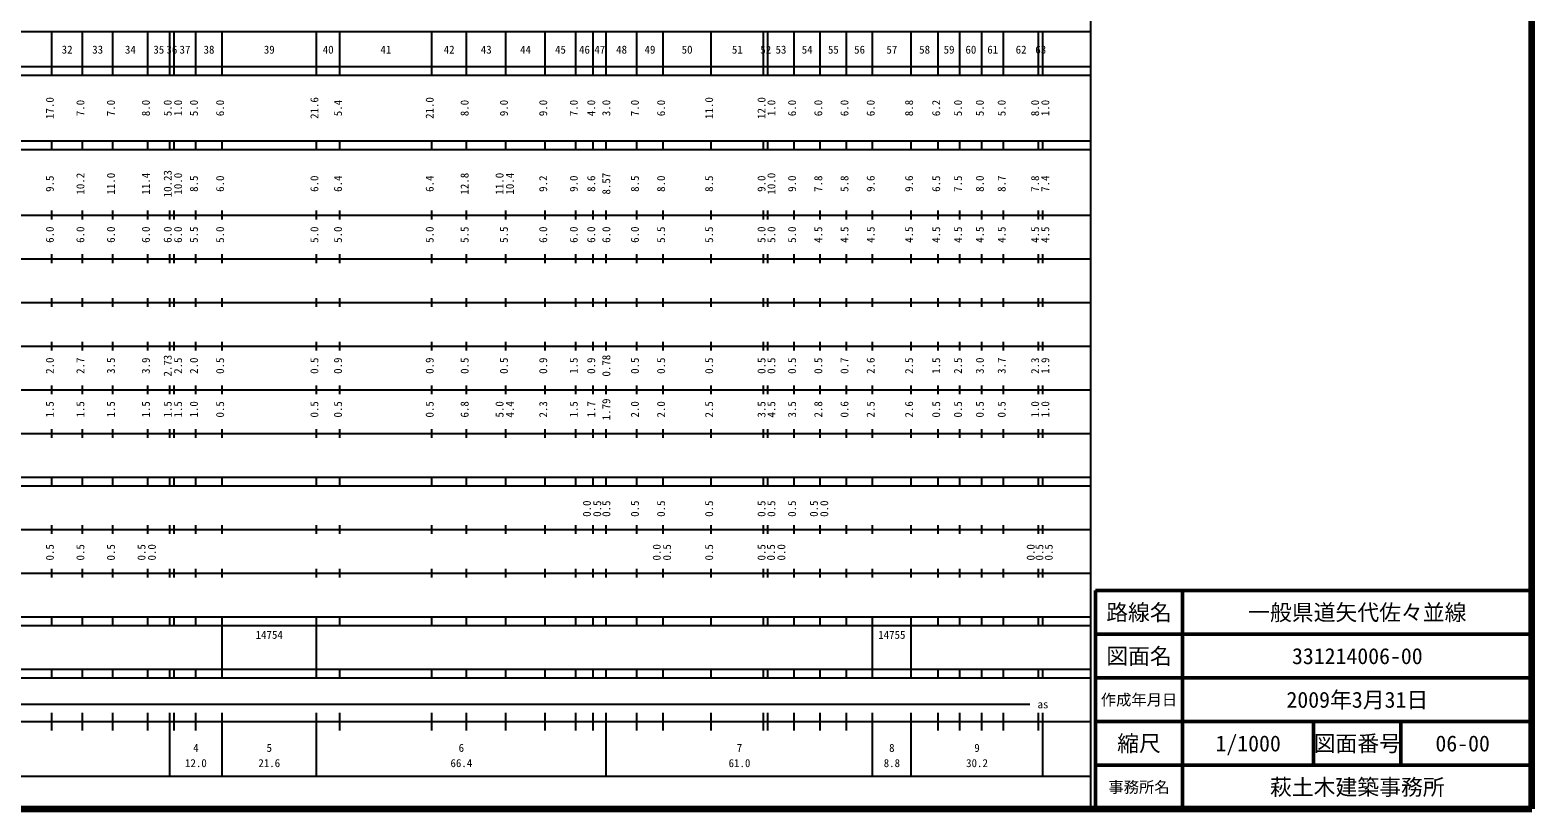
# Model space of a CAD drawing. Units: millimetres on the paper. Extents: x 40 to 680, y 20 to 380.
# Drawn here: x 336 to 680, y 20 to 198.4 of the extents above; entities that cross this region are included whole.
import ezdxf
from ezdxf.enums import TextEntityAlignment as Align

# ---------------------------------------------------------------- set-up
doc = ezdxf.new("R2010")
doc.units = ezdxf.units.MM
for name, color, linetype, lineweight in [('M-TTL', 2, 'Continuous', 140), ('M-TTL-BAND', 7, 'Continuous', 25), ('M-TTL-FRAM', 2, 'Continuous', 50), ('M-TTL-LINE', 7, 'Continuous', 50)]:
    doc.layers.add(name, color=color, linetype=linetype, lineweight=lineweight)
doc.layers.add('M-TTL-TXT', color=7, linetype='Continuous')
doc.styles.add('ＭＳ ゴシック', font='')
doc.styles.get('ＭＳ ゴシック').set_extended_font_data('MS Gothic')

msp = doc.modelspace()

# ---------------------------------------------------------------- linework, layer by layer
at = {"layer": 'M-TTL'}
for p, q in [((680, 20), (680, 380)), ((40, 20), (680, 20))]:
    msp.add_line(p, q, dxfattribs=at)
at = {"layer": 'M-TTL-BAND'}
for p, q in [((579, 20), (579, 370)), ((68, 198), (579, 198)), ((341, 188), (341, 198)), ((348, 188), (348, 198)), ((355, 188), (355, 198)), ((363, 188), (363, 198)), ((368, 188), (368, 198)), ((369, 188), (369, 198)), ((374, 188), (374, 198)), ((380, 188), (380, 198)), ((401.6, 188), (401.6, 198)), ((407, 188), (407, 198)), ((428, 188), (428, 198)), ((436, 188), (436, 198)), ((445, 188), (445, 198)), ((454, 188), (454, 198)), ((461, 188), (461, 198)), ((465, 188), (465, 198)), ((468, 188), (468, 198)), ((475, 188), (475, 198)), ((481, 188), (481, 198)), ((492, 188), (492, 198)), ((504, 188), (504, 198)), ((505, 188), (505, 198)), ((511, 188), (511, 198)), ((517, 188), (517, 198)), ((523, 188), (523, 198)), ((529, 188), (529, 198)), ((537.8, 188), (537.8, 198)), ((544, 188), (544, 198)), ((549, 188), (549, 198)), ((554, 188), (554, 198)), ((559, 188), (559, 198)), ((567, 188), (567, 198)), ((568, 188), (568, 198)), ((40, 190), (579, 190)), ((40, 188), (579, 188)), ((40, 173), (579, 173)), ((341, 171), (341, 173)), ((348, 171), (348, 173)), ((355, 171), (355, 173)), ((363, 171), (363, 173)), ((368, 171), (368, 173)), ((369, 171), (369, 173)), ((374, 171), (374, 173)), ((380, 171), (380, 173)), ((401.6, 171), (401.6, 173)), ((407, 171), (407, 173)), ((428, 171), (428, 173)), ((436, 171), (436, 173)), ((445, 171), (445, 173)), ((454, 171), (454, 173)), ((461, 171), (461, 173)), ((465, 171), (465, 173)), ((468, 171), (468, 173)), ((475, 171), (475, 173)), ((481, 171), (481, 173)), ((492, 171), (492, 173)), ((504, 171), (504, 173)), ((505, 171), (505, 173)), ((511, 171), (511, 173)), ((517, 171), (517, 173)), ((523, 171), (523, 173)), ((529, 171), (529, 173)), ((537.8, 171), (537.8, 173)), ((544, 171), (544, 173)), ((549, 171), (549, 173)), ((554, 171), (554, 173)), ((559, 171), (559, 173)), ((567, 171), (567, 173)), ((568, 171), (568, 173)), ((40, 171), (579, 171)), ((40, 156), (579, 156)), ((341, 155), (341, 157)), ((348, 155), (348, 157)), ((355, 155), (355, 157)), ((363, 155), (363, 157)), ((368, 155), (368, 157)), ((369, 155), (369, 157)), ((374, 155), (374, 157)), ((380, 155), (380, 157)), ((401.6, 155), (401.6, 157)), ((407, 155), (407, 157)), ((428, 155), (428, 157)), ((436, 155), (436, 157)), ((445, 155), (445, 157)), ((454, 155), (454, 157)), ((461, 155), (461, 157)), ((465, 155), (465, 157)), ((468, 155), (468, 157)), ((475, 155), (475, 157)), ((481, 155), (481, 157)), ((492, 155), (492, 157)), ((504, 155), (504, 157)), ((505, 155), (505, 157)), ((511, 155), (511, 157)), ((517, 155), (517, 157)), ((523, 155), (523, 157)), ((529, 155), (529, 157)), ((537.8, 155), (537.8, 157)), ((544, 155), (544, 157)), ((549, 155), (549, 157)), ((554, 155), (554, 157)), ((559, 155), (559, 157)), ((567, 155), (567, 157)), ((568, 155), (568, 157)), ((46, 146), (579, 146)), ((341, 145), (341, 147)), ((348, 145), (348, 147)), ((355, 145), (355, 147)), ((363, 145), (363, 147)), ((368, 145), (368, 147)), ((369, 145), (369, 147)), ((374, 145), (374, 147)), ((380, 145), (380, 147)), ((401.6, 145), (401.6, 147)), ((407, 145), (407, 147)), ((428, 145), (428, 147)), ((436, 145), (436, 147)), ((445, 145), (445, 147)), ((454, 145), (454, 147)), ((461, 145), (461, 147)), ((465, 145), (465, 147)), ((468, 145), (468, 147)), ((475, 145), (475, 147)), ((481, 145), (481, 147)), ((492, 145), (492, 147)), ((504, 145), (504, 147)), ((505, 145), (505, 147)), ((511, 145), (511, 147)), ((517, 145), (517, 147)), ((523, 145), (523, 147)), ((529, 145), (529, 147)), ((537.8, 145), (537.8, 147)), ((544, 145), (544, 147)), ((549, 145), (549, 147)), ((554, 145), (554, 147)), ((559, 145), (559, 147)), ((567, 145), (567, 147)), ((568, 145), (568, 147)), ((52, 136), (579, 136)), ((341, 135), (341, 137)), ((348, 135), (348, 137)), ((355, 135), (355, 137)), ((363, 135), (363, 137)), ((368, 135), (368, 137)), ((369, 135), (369, 137)), ((374, 135), (374, 137)), ((380, 135), (380, 137)), ((401.6, 135), (401.6, 137)), ((407, 135), (407, 137)), ((428, 135), (428, 137)), ((436, 135), (436, 137)), ((445, 135), (445, 137)), ((454, 135), (454, 137)), ((461, 135), (461, 137)), ((465, 135), (465, 137)), ((468, 135), (468, 137)), ((475, 135), (475, 137)), ((481, 135), (481, 137)), ((492, 135), (492, 137)), ((504, 135), (504, 137)), ((505, 135), (505, 137)), ((511, 135), (511, 137)), ((517, 135), (517, 137)), ((523, 135), (523, 137)), ((529, 135), (529, 137)), ((537.8, 135), (537.8, 137)), ((544, 135), (544, 137)), ((549, 135), (549, 137)), ((554, 135), (554, 137)), ((559, 135), (559, 137)), ((567, 135), (567, 137)), ((568, 135), (568, 137)), ((46, 126), (579, 126)), ((341, 125), (341, 127)), ((348, 125), (348, 127)), ((355, 125), (355, 127)), ((363, 125), (363, 127)), ((368, 125), (368, 127)), ((369, 125), (369, 127)), ((374, 125), (374, 127)), ((380, 125), (380, 127)), ((401.6, 125), (401.6, 127)), ((407, 125), (407, 127)), ((428, 125), (428, 127)), ((436, 125), (436, 127)), ((445, 125), (445, 127)), ((454, 125), (454, 127)), ((461, 125), (461, 127)), ((465, 125), (465, 127)), ((468, 125), (468, 127)), ((475, 125), (475, 127)), ((481, 125), (481, 127)), ((492, 125), (492, 127)), ((504, 125), (504, 127)), ((505, 125), (505, 127)), ((511, 125), (511, 127)), ((517, 125), (517, 127)), ((523, 125), (523, 127)), ((529, 125), (529, 127)), ((537.8, 125), (537.8, 127)), ((544, 125), (544, 127)), ((549, 125), (549, 127)), ((554, 125), (554, 127)), ((559, 125), (559, 127)), ((567, 125), (567, 127)), ((568, 125), (568, 127)), ((341, 115), (341, 117)), ((348, 115), (348, 117)), ((355, 115), (355, 117)), ((363, 115), (363, 117)), ((368, 115), (368, 117)), ((369, 115), (369, 117)), ((374, 115), (374, 117)), ((380, 115), (380, 117)), ((401.6, 115), (401.6, 117)), ((407, 115), (407, 117)), ((428, 115), (428, 117)), ((436, 115), (436, 117)), ((445, 115), (445, 117)), ((454, 115), (454, 117)), ((461, 115), (461, 117)), ((465, 115), (465, 117)), ((468, 115), (468, 117)), ((475, 115), (475, 117)), ((481, 115), (481, 117)), ((492, 115), (492, 117)), ((504, 115), (504, 117)), ((505, 115), (505, 117)), ((511, 115), (511, 117)), ((517, 115), (517, 117)), ((523, 115), (523, 117)), ((529, 115), (529, 117)), ((537.8, 115), (537.8, 117)), ((544, 115), (544, 117)), ((549, 115), (549, 117)), ((554, 115), (554, 117)), ((559, 115), (559, 117)), ((567, 115), (567, 117)), ((568, 115), (568, 117)), ((52, 116), (579, 116)), ((341, 105), (341, 107)), ((348, 105), (348, 107)), ((355, 105), (355, 107)), ((363, 105), (363, 107)), ((368, 105), (368, 107)), ((369, 105), (369, 107)), ((374, 105), (374, 107)), ((380, 105), (380, 107)), ((401.6, 105), (401.6, 107)), ((407, 105), (407, 107)), ((428, 105), (428, 107)), ((436, 105), (436, 107)), ((445, 105), (445, 107)), ((454, 105), (454, 107)), ((461, 105), (461, 107)), ((465, 105), (465, 107)), ((468, 105), (468, 107)), ((475, 105), (475, 107)), ((481, 105), (481, 107)), ((492, 105), (492, 107)), ((504, 105), (504, 107)), ((505, 105), (505, 107)), ((511, 105), (511, 107)), ((517, 105), (517, 107)), ((523, 105), (523, 107)), ((529, 105), (529, 107)), ((537.8, 105), (537.8, 107)), ((544, 105), (544, 107)), ((549, 105), (549, 107)), ((554, 105), (554, 107)), ((559, 105), (559, 107)), ((567, 105), (567, 107)), ((568, 105), (568, 107)), ((46, 106), (579, 106)), ((40, 96), (579, 96)), ((40, 94), (579, 94)), ((341, 94), (341, 96)), ((348, 94), (348, 96)), ((355, 94), (355, 96)), ((363, 94), (363, 96)), ((368, 94), (368, 96)), ((369, 94), (369, 96)), ((374, 94), (374, 96)), ((380, 94), (380, 96)), ((401.6, 94), (401.6, 96)), ((407, 94), (407, 96)), ((428, 94), (428, 96)), ((436, 94), (436, 96)), ((445, 94), (445, 96)), ((454, 94), (454, 96)), ((461, 94), (461, 96)), ((465, 94), (465, 96)), ((468, 94), (468, 96)), ((475, 94), (475, 96)), ((481, 94), (481, 96)), ((492, 94), (492, 96)), ((504, 94), (504, 96)), ((505, 94), (505, 96)), ((511, 94), (511, 96)), ((517, 94), (517, 96)), ((523, 94), (523, 96)), ((529, 94), (529, 96)), ((537.8, 94), (537.8, 96)), ((544, 94), (544, 96)), ((549, 94), (549, 96)), ((554, 94), (554, 96)), ((559, 94), (559, 96)), ((567, 94), (567, 96)), ((568, 94), (568, 96)), ((49, 84), (579, 84)), ((341, 83), (341, 85)), ((348, 83), (348, 85)), ((355, 83), (355, 85)), ((363, 83), (363, 85)), ((368, 83), (368, 85)), ((369, 83), (369, 85)), ((374, 83), (374, 85)), ((380, 83), (380, 85)), ((401.6, 83), (401.6, 85)), ((407, 83), (407, 85)), ((428, 83), (428, 85)), ((436, 83), (436, 85)), ((445, 83), (445, 85)), ((454, 83), (454, 85)), ((461, 83), (461, 85)), ((465, 83), (465, 85)), ((468, 83), (468, 85)), ((475, 83), (475, 85)), ((481, 83), (481, 85)), ((492, 83), (492, 85)), ((504, 83), (504, 85)), ((505, 83), (505, 85)), ((511, 83), (511, 85)), ((517, 83), (517, 85)), ((523, 83), (523, 85)), ((529, 83), (529, 85)), ((537.8, 83), (537.8, 85)), ((544, 83), (544, 85)), ((549, 83), (549, 85)), ((554, 83), (554, 85)), ((559, 83), (559, 85)), ((567, 83), (567, 85)), ((568, 83), (568, 85)), ((40, 74), (579, 74)), ((341, 73), (341, 75)), ((348, 73), (348, 75)), ((355, 73), (355, 75)), ((363, 73), (363, 75)), ((368, 73), (368, 75)), ((369, 73), (369, 75)), ((374, 73), (374, 75)), ((380, 73), (380, 75)), ((401.6, 73), (401.6, 75)), ((407, 73), (407, 75)), ((428, 73), (428, 75)), ((436, 73), (436, 75)), ((445, 73), (445, 75)), ((454, 73), (454, 75)), ((461, 73), (461, 75)), ((465, 73), (465, 75)), ((468, 73), (468, 75)), ((475, 73), (475, 75)), ((481, 73), (481, 75)), ((492, 73), (492, 75)), ((504, 73), (504, 75)), ((505, 73), (505, 75)), ((511, 73), (511, 75)), ((517, 73), (517, 75)), ((523, 73), (523, 75)), ((529, 73), (529, 75)), ((537.8, 73), (537.8, 75)), ((544, 73), (544, 75)), ((549, 73), (549, 75)), ((554, 73), (554, 75)), ((559, 73), (559, 75)), ((567, 73), (567, 75)), ((568, 73), (568, 75)), ((40, 64), (579, 64)), ((40, 62), (579, 62)), ((341, 62), (341, 64)), ((348, 62), (348, 64)), ((355, 62), (355, 64)), ((363, 62), (363, 64)), ((368, 62), (368, 64)), ((369, 62), (369, 64)), ((374, 62), (374, 64)), ((380, 62), (380, 64)), ((380, 52), (380, 62)), ((401.6, 62), (401.6, 64)), ((401.6, 52), (401.6, 62)), ((407, 62), (407, 64)), ((428, 62), (428, 64)), ((436, 62), (436, 64)), ((445, 62), (445, 64)), ((454, 62), (454, 64)), ((461, 62), (461, 64)), ((465, 62), (465, 64)), ((468, 62), (468, 64)), ((475, 62), (475, 64)), ((481, 62), (481, 64)), ((492, 62), (492, 64)), ((504, 62), (504, 64)), ((505, 62), (505, 64)), ((511, 62), (511, 64)), ((517, 62), (517, 64)), ((523, 62), (523, 64)), ((529, 62), (529, 64)), ((529, 52), (529, 62)), ((537.8, 62), (537.8, 64)), ((537.8, 52), (537.8, 62)), ((544, 62), (544, 64)), ((549, 62), (549, 64)), ((554, 62), (554, 64)), ((559, 62), (559, 64)), ((567, 62), (567, 64)), ((568, 62), (568, 64)), ((40, 52), (579, 52)), ((341, 50), (341, 52)), ((348, 50), (348, 52)), ((355, 50), (355, 52)), ((363, 50), (363, 52)), ((368, 50), (368, 52)), ((369, 50), (369, 52)), ((374, 50), (374, 52)), ((380, 50), (380, 52)), ((401.6, 50), (401.6, 52)), ((407, 50), (407, 52)), ((428, 50), (428, 52)), ((436, 50), (436, 52)), ((445, 50), (445, 52)), ((454, 50), (454, 52)), ((461, 50), (461, 52)), ((465, 50), (465, 52)), ((468, 50), (468, 52)), ((475, 50), (475, 52)), ((481, 50), (481, 52)), ((492, 50), (492, 52)), ((504, 50), (504, 52)), ((505, 50), (505, 52)), ((511, 50), (511, 52)), ((517, 50), (517, 52)), ((523, 50), (523, 52)), ((529, 50), (529, 52)), ((537.8, 50), (537.8, 52)), ((544, 50), (544, 52)), ((549, 50), (549, 52)), ((554, 50), (554, 52)), ((559, 50), (559, 52)), ((567, 50), (567, 52)), ((568, 50), (568, 52)), ((40, 50), (579, 50)), ((71, 44), (565, 44)), ((341, 38), (341, 42)), ((348, 38), (348, 42)), ((355, 38), (355, 42)), ((363, 38), (363, 42)), ((368, 27.5), (368, 42)), ((369, 38), (369, 42)), ((374, 38), (374, 42)), ((380, 27.5), (380, 42)), ((401.6, 27.5), (401.6, 42)), ((407, 38), (407, 42)), ((428, 38), (428, 42)), ((436, 38), (436, 42)), ((445, 38), (445, 42)), ((454, 38), (454, 42)), ((461, 38), (461, 42)), ((465, 38), (465, 42)), ((468, 27.5), (468, 42)), ((475, 38), (475, 42)), ((481, 38), (481, 42)), ((492, 38), (492, 42)), ((504, 38), (504, 42)), ((505, 38), (505, 42)), ((511, 38), (511, 42)), ((517, 38), (517, 42)), ((523, 38), (523, 42)), ((529, 27.5), (529, 42)), ((537.8, 27.5), (537.8, 42)), ((544, 38), (544, 42)), ((549, 38), (549, 42)), ((554, 38), (554, 42)), ((559, 38), (559, 42)), ((567, 38), (567, 42)), ((568, 27.5), (568, 42)), ((40, 40), (579, 40)), ((68, 27.5), (579, 27.5))]:
    msp.add_line(p, q, dxfattribs=at)
at = {"layer": 'M-TTL-FRAM'}
for p, q in [((680, 70), (580, 70)), ((580, 70), (580, 20))]:
    msp.add_line(p, q, dxfattribs=at)
at = {"layer": 'M-TTL-LINE'}
for p, q in [((600, 70), (600, 20)), ((680, 60), (580, 60)), ((680, 50), (580, 50)), ((680, 40), (580, 40)), ((630, 40), (630, 30)), ((650, 40), (650, 30)), ((680, 30), (580, 30))]:
    msp.add_line(p, q, dxfattribs=at)

# ---------------------------------------------------------------- texts
at = {"layer": 'M-TTL-BAND', "style": 'ＭＳ ゴシック'}
for s, p in [('32', (344.5, 192.405)), ('33', (351.5, 192.405)), ('34', (359, 192.405)), ('35', (365.5, 192.405)), ('36', (368.5, 192.405)), ('37', (371.5, 192.405)), ('38', (377, 192.405)), ('39', (390.8, 192.405)), ('40', (404.3, 192.405)), ('41', (417.5, 192.405)), ('42', (432, 192.405)), ('43', (440.5, 192.405)), ('44', (449.5, 192.405)), ('45', (457.5, 192.405)), ('46', (463, 192.405)), ('47', (466.5, 192.405)), ('48', (471.5, 192.405)), ('49', (478, 192.405)), ('50', (486.5, 192.405)), ('51', (498, 192.405)), ('52', (504.5, 192.405)), ('53', (508, 192.405)), ('54', (514, 192.405)), ('55', (520, 192.405)), ('56', (526, 192.405)), ('57', (533.4, 192.405)), ('58', (540.9, 192.405)), ('59', (546.5, 192.405)), ('60', (551.5, 192.405)), ('61', (556.5, 192.405)), ('62', (563, 192.405)), ('63', (567.5, 192.405)), ('as', (568, 42.5)), ('4', (374, 32.523)), ('5', (390.8, 32.523)), ('6', (434.8, 32.523)), ('7', (498.5, 32.523)), ('8', (533.4, 32.523)), ('9', (552.9, 32.523)), ('12.0', (374, 29.033)), ('21.6', (390.8, 29.033)), ('66.4', (434.8, 29.033)), ('61.0', (498.5, 29.033)), ('8.8', (533.4, 29.033)), ('30.2', (552.9, 29.033))]:
    msp.add_text(s, height=1.833, dxfattribs=at).set_placement(p, align=Align.BOTTOM_CENTER)
for s, p in [('17.0', (342, 180.5)), ('21.6', (402.6, 180.5)), ('21.0', (429, 180.5)), ('11.0', (493, 180.5)), ('12.0', (505, 180.5)), ('7.0', (349, 180.5)), ('7.0', (356, 180.5)), ('8.0', (364, 180.5)), ('5.0', (369, 180.5)), ('1.0', (371.377, 180.5)), ('5.0', (375, 180.5)), ('6.0', (381, 180.5)), ('5.4', (408, 180.5)), ('8.0', (437, 180.5)), ('9.0', (446, 180.5)), ('9.0', (455, 180.5)), ('7.0', (462, 180.5)), ('4.0', (466, 180.5)), ('3.0', (469.453, 180.5)), ('7.0', (476, 180.5)), ('6.0', (482, 180.5)), ('1.0', (507.262, 180.5)), ('6.0', (512, 180.5)), ('6.0', (518, 180.5)), ('6.0', (524, 180.5)), ('6.0', (530, 180.5)), ('8.8', (538.8, 180.5)), ('6.2', (545, 180.5)), ('5.0', (550, 180.5)), ('5.0', (555, 180.5)), ('5.0', (560, 180.5)), ('8.0', (567.661, 180.5)), ('1.0', (569.995, 180.5)), ('10.2', (349, 163.174)), ('11.0', (356, 163.174)), ('11.4', (364, 163.174)), ('10.23', (369, 163.174)), ('10.0', (371.377, 163.174)), ('12.8', (437, 163.174)), ('11.0', (445, 163.174)), ('10.4', (447.37, 163.174)), ('8.57', (469.453, 163.174)), ('10.0', (507.262, 163.174)), ('9.5', (342, 163.174)), ('8.5', (375, 163.174)), ('6.0', (381, 163.174)), ('6.0', (402.6, 163.174)), ('6.4', (408, 163.174)), ('6.4', (429, 163.174)), ('9.2', (455, 163.174)), ('9.0', (462, 163.174)), ('8.6', (466, 163.174)), ('8.5', (476, 163.174)), ('8.0', (482, 163.174)), ('8.5', (493, 163.174)), ('9.0', (505, 163.174)), ('9.0', (512, 163.174)), ('7.8', (518, 163.174)), ('5.8', (524, 163.174)), ('9.6', (530, 163.174)), ('9.6', (538.8, 163.174)), ('6.5', (545, 163.174)), ('7.5', (550, 163.174)), ('8.0', (555, 163.174)), ('8.7', (560, 163.174)), ('7.8', (567.661, 163.174)), ('7.4', (569.995, 163.174)), ('6.0', (342, 151.5)), ('6.0', (349, 151.5)), ('6.0', (356, 151.5)), ('6.0', (364, 151.5)), ('6.0', (369, 151.5)), ('6.0', (371.377, 151.5)), ('5.5', (375, 151.5)), ('5.0', (381, 151.5)), ('5.0', (402.6, 151.5)), ('5.0', (408, 151.5)), ('5.0', (429, 151.5)), ('5.5', (437, 151.5)), ('5.5', (446, 151.5)), ('6.0', (455, 151.5)), ('6.0', (462, 151.5)), ('6.0', (466, 151.5)), ('6.0', (469.453, 151.5)), ('6.0', (476, 151.5)), ('5.5', (482, 151.5)), ('5.5', (493, 151.5)), ('5.0', (505, 151.5)), ('5.0', (507.262, 151.5)), ('5.0', (512, 151.5)), ('4.5', (518, 151.5)), ('4.5', (524, 151.5)), ('4.5', (530, 151.5)), ('4.5', (538.8, 151.5)), ('4.5', (545, 151.5)), ('4.5', (550, 151.5)), ('4.5', (555, 151.5)), ('4.5', (560, 151.5)), ('4.5', (567.661, 151.5)), ('4.5', (569.995, 151.5)), ('2.73', (369, 121.5)), ('0.78', (469.453, 121.5)), ('2.0', (342, 121.5)), ('2.7', (349, 121.5)), ('3.5', (356, 121.5)), ('3.9', (364, 121.5)), ('2.5', (371.377, 121.5)), ('2.0', (375, 121.5)), ('0.5', (381, 121.5)), ('0.5', (402.6, 121.5)), ('0.9', (408, 121.5)), ('0.9', (429, 121.5)), ('0.5', (437, 121.5)), ('0.5', (446, 121.5)), ('0.9', (455, 121.5)), ('1.5', (462, 121.5)), ('0.9', (466, 121.5)), ('0.5', (476, 121.5)), ('0.5', (482, 121.5)), ('0.5', (493, 121.5)), ('0.5', (505, 121.5)), ('0.5', (507.262, 121.5)), ('0.5', (512, 121.5)), ('0.5', (518, 121.5)), ('0.7', (524, 121.5)), ('2.6', (530, 121.5)), ('2.5', (538.8, 121.5)), ('1.5', (545, 121.5)), ('2.5', (550, 121.5)), ('3.0', (555, 121.5)), ('3.7', (560, 121.5)), ('2.3', (567.661, 121.5)), ('1.9', (569.995, 121.5)), ('1.79', (469.453, 111.5)), ('1.5', (342, 111.5)), ('1.5', (349, 111.5)), ('1.5', (356, 111.5)), ('1.5', (364, 111.5)), ('1.5', (369, 111.5)), ('1.5', (371.377, 111.5)), ('1.0', (375, 111.5)), ('0.5', (381, 111.5)), ('0.5', (402.6, 111.5)), ('0.5', (408, 111.5)), ('0.5', (429, 111.5)), ('6.8', (437, 111.5)), ('5.0', (445, 111.5)), ('4.4', (447.37, 111.5)), ('2.3', (455, 111.5)), ('1.5', (462, 111.5)), ('1.7', (466, 111.5)), ('2.0', (476, 111.5)), ('2.0', (482, 111.5)), ('2.5', (493, 111.5)), ('3.5', (505, 111.5)), ('4.5', (507.262, 111.5)), ('3.5', (512, 111.5)), ('2.8', (518, 111.5)), ('0.6', (524, 111.5)), ('2.5', (530, 111.5)), ('2.6', (538.8, 111.5)), ('0.5', (545, 111.5)), ('0.5', (550, 111.5)), ('0.5', (555, 111.5)), ('0.5', (560, 111.5)), ('1.0', (567.661, 111.5)), ('1.0', (569.995, 111.5)), ('0.0', (465, 88.764)), ('0.5', (467.37, 88.764)), ('0.5', (469.453, 88.764)), ('0.5', (476, 88.764)), ('0.5', (482, 88.764)), ('0.5', (493, 88.764)), ('0.5', (505, 88.764)), ('0.5', (507.262, 88.764)), ('0.5', (512, 88.764)), ('0.5', (517, 88.764)), ('0.0', (519.37, 88.764)), ('0.5', (342, 78.764)), ('0.5', (349, 78.764)), ('0.5', (356, 78.764)), ('0.5', (363, 78.764)), ('0.0', (365.37, 78.764)), ('0.0', (481, 78.764)), ('0.5', (483.37, 78.764)), ('0.5', (493, 78.764)), ('0.5', (505, 78.764)), ('0.5', (507.168, 78.764)), ('0.0', (509.538, 78.764)), ('0.0', (566.643, 78.764)), ('0.5', (568.643, 78.764)), ('0.5', (570.782, 78.764))]:
    msp.add_text(s, height=1.833, rotation=90, dxfattribs=at).set_placement(p, align=Align.BOTTOM_CENTER)
for s, p in [('14754', (387.675, 58.405)), ('14755', (530.275, 58.405))]:
    msp.add_text(s, height=1.833, dxfattribs=at).set_placement(p, align=Align.BOTTOM_LEFT)
at = {"layer": 'M-TTL-TXT', "style": 'ＭＳ ゴシック'}
for s, height, p in [('路線名', 3.666, (590, 65)), ('路線名', 3.666, (590, 65)), ('一般県道矢代佐々並線', 3.666, (640, 65)), ('図面名', 3.666, (590, 55)), ('図面名', 3.666, (590, 55)), ('331214006-00', 3.666, (640, 55)), ('作成年月日', 2.566, (590, 45)), ('作成年月日', 2.566, (590, 45)), ('2009年3月31日', 3.666, (640, 45)), ('縮尺', 3.666, (590, 35)), ('縮尺', 3.666, (590, 35)), ('1/1000', 3.666, (615, 35)), ('図面番号', 3.666, (640, 35)), ('図面番号', 3.666, (640, 35)), ('06-00', 3.666, (664.125, 35)), ('事務所名', 2.566, (590, 25)), ('事務所名', 2.566, (590, 25)), ('萩土木建築事務所', 3.666, (640, 25))]:
    msp.add_text(s, height=height, dxfattribs=at).set_placement(p, align=Align.MIDDLE_CENTER)

doc.saveas('drawing.dxf')
